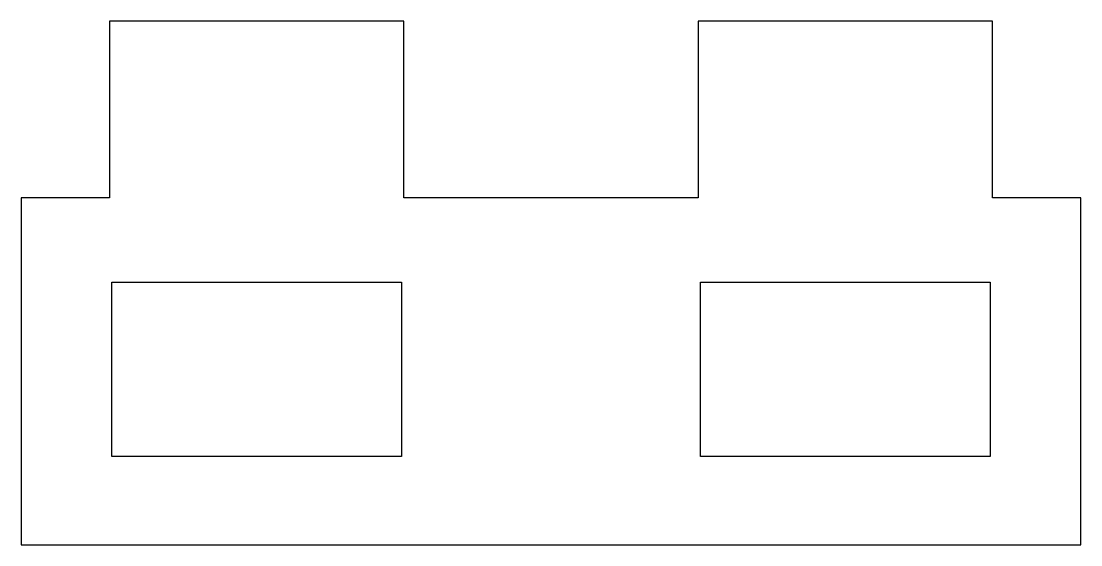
# Model space of a CAD drawing. Header units: millimetres. Extents: x -18 to 18, y -5.9 to 11.9.
import ezdxf

# ---------------------------------------------------------------- set-up
doc = ezdxf.new("R2010")
doc.units = ezdxf.units.MM

msp = doc.modelspace()

# ---------------------------------------------------------------- linework, layer by layer
for points in [[(15, 5.9), (15, 11.9), (5, 11.9), (5, 5.9), (-5, 5.9), (-5, 11.9), (-15, 11.9), (-15, 5.9), (-18, 5.9), (-18, -5.9), (18, -5.9), (18, 5.9)], [(-14.925, 3.025), (-5.075, 3.025), (-5.075, -2.9), (-14.925, -2.9)], [(5.075, -2.9), (5.075, 3.025), (14.925, 3.025), (14.925, -2.9)]]:
    msp.add_lwpolyline(points, close=True)

doc.saveas('drawing.dxf')
